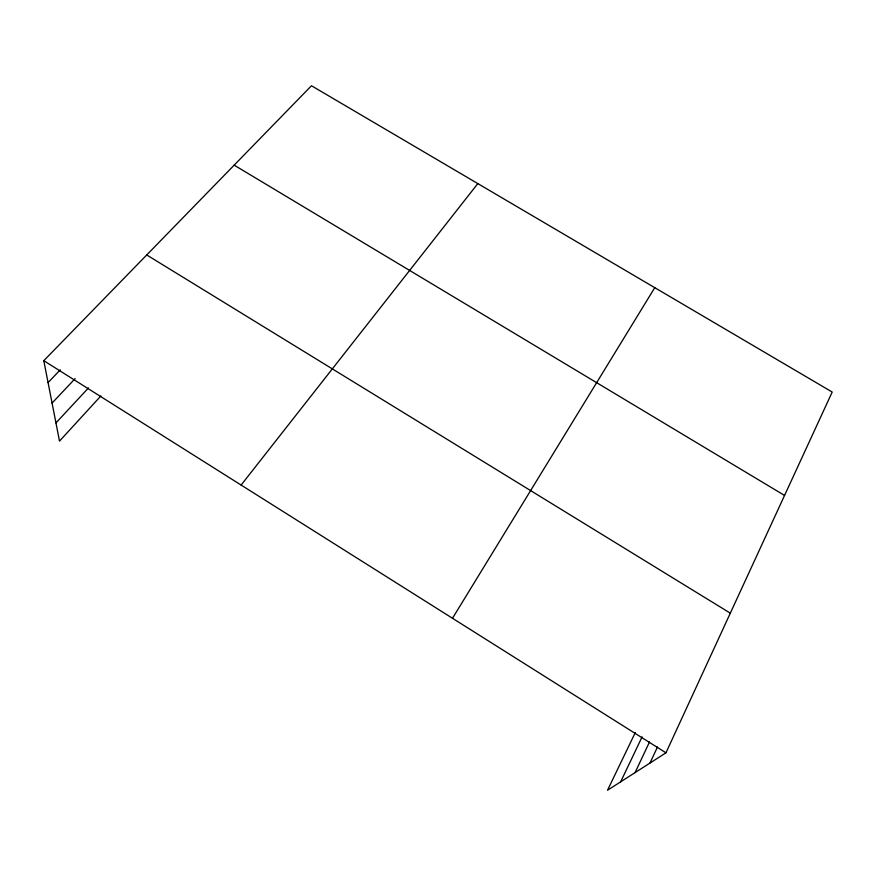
<?xml version="1.0" encoding="UTF-8"?>
<svg xmlns="http://www.w3.org/2000/svg" width="876" height="876" viewBox="0 0 876 876"><rect width="100%" height="100%" fill="white"/><g stroke="black" fill="none" stroke-linecap="round" stroke-linejoin="round"><path stroke-width="1.31" d="M635.352 732.435L607.517 790.251L665.968 752.812L832.2 392.043L311.473 85.749L43.8 360.693L59.502 441.099L100.86 395.974M649.981 763.051L657.482 746.987M635.067 772.61L649.521 741.961M620.657 781.83L642.097 736.869M452.498 618.27L654.766 287.678M241.119 485.052L477.814 183.599M55.955 422.933L88.476 387.926M52.078 403.07L75.172 378.574M48.07 382.582L60.247 369.858M234.177 165.148L784.557 495.444M146.741 254.96L730.31 613.167M43.8 360.693L665.968 752.812"/></g></svg>
